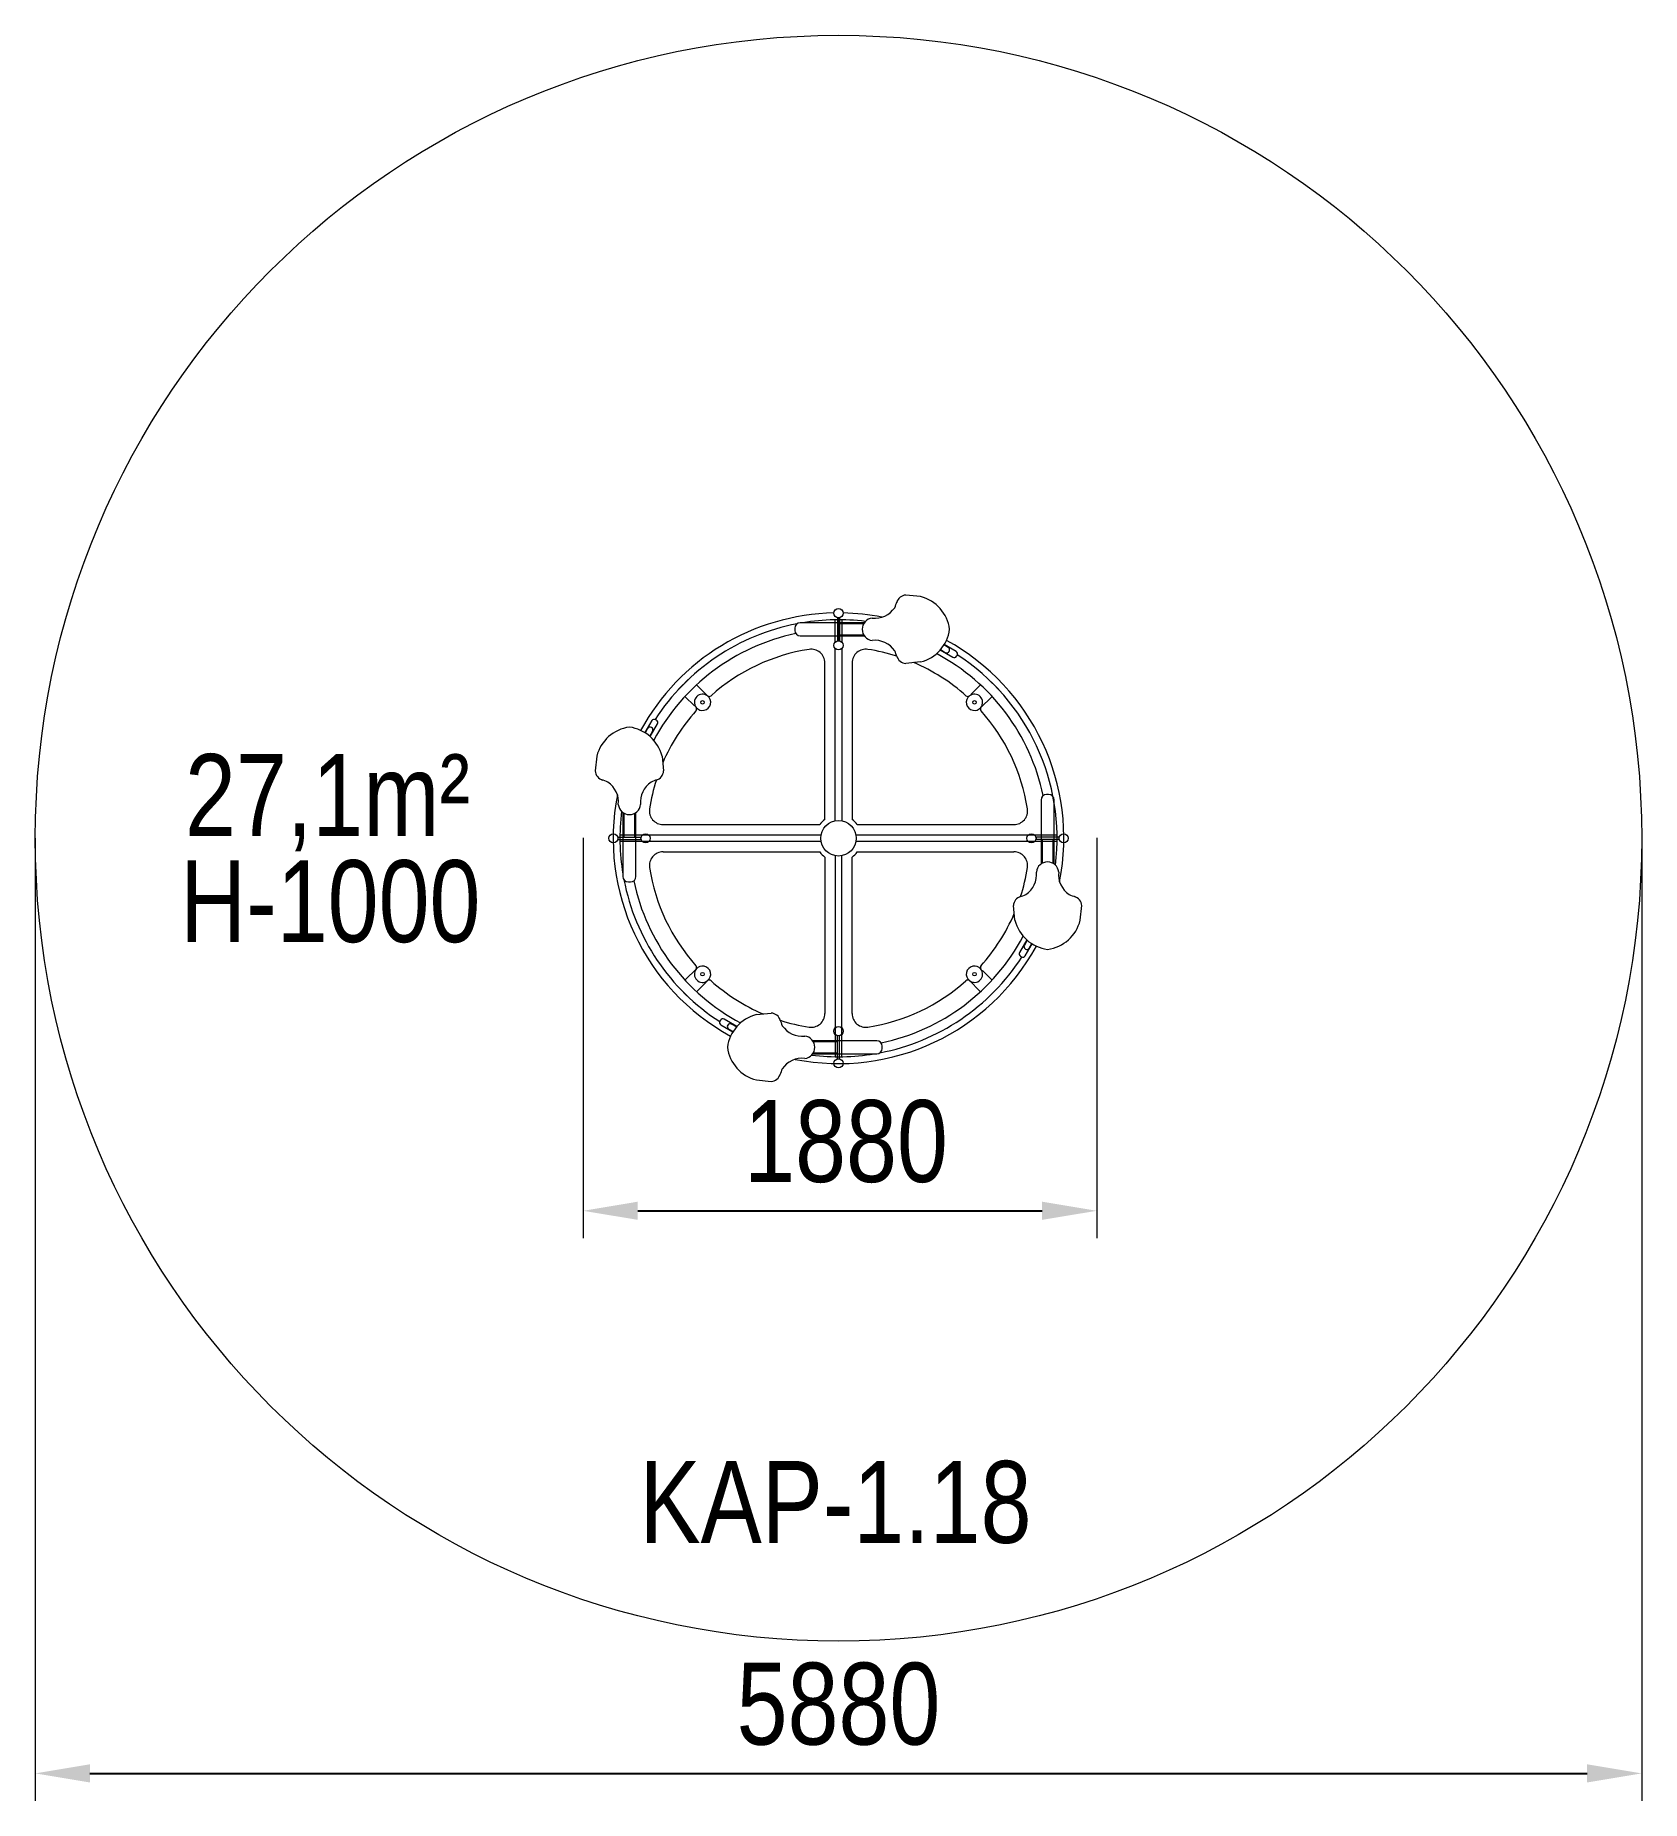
# Model space of a CAD drawing. Header units: millimetres. Extents: x -2870 to 3010, y -3352 to 3112.
import ezdxf

# ---------------------------------------------------------------- set-up
doc = ezdxf.new("R2010")
doc.units = ezdxf.units.MM
for name, color, linetype in [('DIKOM_АРТИКУЛ', 7, 'Continuous'), ('DIKOM_ЗОНА', 80, 'Continuous'), ('DIKOM_ОБЪЕКТ', 7, 'Continuous'), ('DIKOM_РАЗМЕР_ЗОНА', 7, 'Continuous'), ('DIKOM_РАЗМЕР_ОБЪЕКТА', 7, 'Continuous')]:
    doc.layers.add(name, color=color, linetype=linetype)
doc.styles.add('style1', font='arialbd.ttf', dxfattribs={"width": 0.8})
doc.dimstyles.new('1-50', dxfattribs={"dimtxt": 300, "dimasz": 200, "dimexe": 100, "dimexo": 0, "dimgap": 100, "dimtad": 1, "dimtxsty": 'style1', "dimcen": 200, "dimclrd": 7, "dimclre": 7, "dimclrt": 7, "dimadec": 1, "dimazin": 2, "dimtfac": 1, "dimtmove": 0, "dimatfit": 2, "dimfxl": 0, "dimlwd": 25, "dimlwe": 18, "dimarcsym": 0})

# ---------------------------------------------------------------- blocks, each defined once
blk = doc.blocks.new('*D0')
at = {"layer": 'Defpoints', "color": 0, "transparency": 16777216}
for p in [(-864.9, 173.1), (1015.1, 173.1), (1015.1, -1192.4)]:
    blk.add_point(p, dxfattribs=at)
at = {"layer": 'DIKOM_РАЗМЕР_ОБЪЕКТА', "color": 7, "lineweight": 18, "transparency": 16777216}
for p, q in [((-864.9, 173.1), (-864.9, -1292.4)), ((1015.1, 173.1), (1015.1, -1292.4))]:
    blk.add_line(p, q, dxfattribs=at)
at = {"layer": 'DIKOM_РАЗМЕР_ОБЪЕКТА', "color": 7, "lineweight": 25, "transparency": 16777216}
blk.add_line((-664.9, -1192.4), (815.1, -1192.4), dxfattribs=at)
at = {"layer": 'DIKOM_РАЗМЕР_ОБЪЕКТА', "color": 7, "transparency": 16777216}
for points in [[(-664.9, -1159), (-664.9, -1225.7), (-864.9, -1192.4)], [(815.1, -1159), (815.1, -1225.7), (1015.1, -1192.4)]]:
    blk.add_solid(points, dxfattribs=at)
at = {"layer": 'DIKOM_РАЗМЕР_ОБЪЕКТА', "color": 7, "transparency": 16777216, "insert": (97.1, -939.2), "char_height": 300, "attachment_point": 5, "style": 'style1'}
blk.add_mtext('{\\fArial|b0|i0|c204|p34;1880}', dxfattribs=at)
blk = doc.blocks.new('*D1')
at = {"layer": 'Defpoints', "color": 0, "transparency": 16777216}
for p in [(-2870.4, 171.6), (3009.6, 171.6), (3009.6, -3252.3)]:
    blk.add_point(p, dxfattribs=at)
at = {"layer": 'DIKOM_РАЗМЕР_ЗОНА', "color": 7, "lineweight": 18, "transparency": 16777216}
for p, q in [((-2870.4, 171.6), (-2870.4, -3352.3)), ((3009.6, 171.6), (3009.6, -3352.3))]:
    blk.add_line(p, q, dxfattribs=at)
at = {"layer": 'DIKOM_РАЗМЕР_ЗОНА', "color": 7, "lineweight": 25, "transparency": 16777216}
blk.add_line((-2670.4, -3252.3), (2809.6, -3252.3), dxfattribs=at)
at = {"layer": 'DIKOM_РАЗМЕР_ЗОНА', "color": 7, "transparency": 16777216}
for points in [[(-2670.4, -3219), (-2670.4, -3285.7), (-2870.4, -3252.3)], [(2809.6, -3219), (2809.6, -3285.7), (3009.6, -3252.3)]]:
    blk.add_solid(points, dxfattribs=at)
at = {"layer": 'DIKOM_РАЗМЕР_ЗОНА', "color": 7, "transparency": 16777216, "insert": (69.6, -2999.2), "char_height": 300, "attachment_point": 5, "style": 'style1'}
blk.add_mtext('{\\fArial|b0|i0|c204|p34;5880}', dxfattribs=at)

msp = doc.modelspace()

# ---------------------------------------------------------------- linework, layer by layer
at = {"layer": 'DIKOM_ЗОНА', "color": 3, "lineweight": 15}
msp.add_circle((69.648, 171.649), 2940, dxfattribs=at)
at = {"layer": 'DIKOM_ОБЪЕКТ', "color": 7, "linetype": 'Continuous', "lineweight": 15}
for p, q in [((370.146, 1056.331), (316.398, 1061.899)), ((57.148, 889.049), (57.148, 971.552)), ((65.648, 979.634), (65.648, 894.165)), ((69.648, 894.649), (69.648, 979.149)), ((73.648, 979.634), (73.648, 894.165)), ((82.148, 971.552), (82.148, 889.049)), ((-90.352, 940.899), (-90.352, 932.899)), ((164.099, 960.899), (-70.352, 960.899)), ((-70.352, 912.899), (164.099, 912.899)), ((161.565, 956.899), (73.648, 956.899)), ((73.648, 916.899), (161.565, 916.899)), ((57.148, 235.436), (57.148, 866.75)), ((82.148, 866.75), (82.148, 235.436)), ((442.084, 861.276), (488.086, 834.348)), ((442.757, 862.21), (460.489, 851.83)), ((471.249, 870.212), (455.509, 879.426)), ((500.21, 855.06), (456.455, 880.673)), ((501.768, 837.926), (503.789, 841.378)), ((19.648, 240.388), (19.648, 813.911)), ((119.648, 813.911), (119.648, 240.388)), ((370.146, 817.468), (316.398, 811.899)), ((-474.446, 758.131), (-516.833, 715.745)), ((-449.856, 733.541), (-406.907, 690.592)), ((589.137, 733.556), (553.942, 698.409)), ((656.13, 715.744), (613.744, 758.13)), ((-492.258, 691.138), (-457.111, 655.943)), ((631.54, 691.154), (588.591, 648.204)), ((-613.762, 602.211), (-639.376, 558.456)), ((-619.978, 544.085), (-593.05, 590.087)), ((-596.628, 603.769), (-600.08, 605.79)), ((-629.424, 573.494), (-638.37, 557.6)), ((-620.94, 545.141), (-610.862, 563.046)), ((-815.033, 472.147), (-820.602, 418.399)), ((-576.17, 472.147), (-570.602, 418.399)), ((838.898, 331.649), (830.898, 331.649)), ((-719.602, 266.1), (-719.602, 31.649)), ((-715.602, 263.566), (-715.602, 175.649)), ((-675.602, 175.649), (-675.602, 263.566)), ((-671.602, 31.649), (-671.602, 266.1)), ((810.898, 311.649), (810.898, 77.198)), ((858.898, 77.198), (858.898, 311.649)), ((-572.613, 221.649), (0.91, 221.649)), ((138.387, 221.649), (711.91, 221.649)), ((-738.336, 175.649), (-652.867, 175.649)), ((-738.336, 167.649), (-652.867, 167.649)), ((-730.254, 184.149), (5.861, 184.149)), ((5.861, 159.149), (-730.254, 159.149)), ((133.435, 184.149), (869.551, 184.149)), ((869.551, 159.149), (133.435, 159.149)), ((877.633, 175.649), (792.164, 175.649)), ((877.633, 167.649), (792.164, 167.649)), ((814.898, 167.649), (814.898, 79.733)), ((854.898, 79.733), (854.898, 167.649)), ((-572.613, 121.649), (0.91, 121.649)), ((19.648, 102.911), (19.648, -470.612)), ((57.148, 107.863), (57.148, -628.253)), ((82.148, -628.253), (82.148, 107.863)), ((119.648, -470.612), (119.648, 102.911)), ((138.387, 121.649), (711.91, 121.649)), ((-699.602, 11.649), (-691.602, 11.649)), ((715.467, -128.849), (709.898, -75.101)), ((954.33, -128.849), (959.898, -75.101)), ((759.274, -200.787), (732.346, -246.788)), ((760.31, -201.691), (749.93, -219.422)), ((753.059, -258.913), (778.672, -215.157)), ((768.312, -230.183), (777.526, -214.443)), ((-492.244, -347.855), (-449.294, -304.906)), ((631.555, -347.839), (596.408, -312.645)), ((735.925, -260.47), (739.377, -262.491)), ((-516.834, -372.445), (-474.448, -414.831)), ((-449.84, -390.257), (-414.646, -355.11)), ((589.153, -390.243), (546.203, -347.293)), ((613.743, -414.833), (656.129, -372.446)), ((-362.471, -494.627), (-364.492, -498.079)), ((-360.914, -511.761), (-317.158, -537.374)), ((-302.788, -517.977), (-348.789, -491.049)), ((-303.692, -519.012), (-321.424, -508.632)), ((-230.85, -474.169), (-177.102, -468.601)), ((-332.184, -527.014), (-316.444, -536.228)), ((209.648, -569.601), (-24.803, -569.601)), ((65.648, -573.601), (-22.268, -573.601)), ((65.648, -636.335), (65.648, -550.866)), ((73.648, -636.335), (73.648, -550.866)), ((-24.803, -617.601), (209.648, -617.601)), ((-22.268, -613.601), (65.648, -613.601)), ((229.648, -597.601), (229.648, -589.601)), ((-230.85, -713.032), (-177.102, -718.601))]:
    msp.add_line(p, q, dxfattribs=at)
for centre, radius in [((69.648, 995.899), 16.75), ((69.648, 877.899), 16.75), ((-428.12, 669.378), 6.5), ((567.377, 669.418), 6.5), ((69.648, 171.649), 65), ((-754.602, 171.649), 16.75), ((-636.602, 171.649), 16.75), ((775.898, 171.649), 16.75), ((893.898, 171.649), 16.75), ((-428.081, -326.119), 6.5), ((567.417, -326.08), 6.5), ((69.648, -534.601), 16.75), ((69.648, -652.601), 16.75)]:
    msp.add_circle(centre, radius, dxfattribs=at)
for centre, radius, start, end in [((137.679, 1081.881), 152.63, 334.3785858, 343.4393196), ((317.653, 1026.067), 35.855, 92.0053944, 165.6198669), ((335.582, 918.601), 142, 7.4036255, 75.9121173), ((69.648, 171.649), 825, 91.1626598, 151.3950181), ((69.648, 171.649), 800, 82.9370781, 99.4033887), ((69.648, 171.649), 825, 78.8804278, 88.8373402), ((197.454, 936.961), 41.055, 95.8227875, 180.086491), ((203, 1064.251), 86.99, 263.5904125, 326.2166066), ((69.648, 171.649), 765.25, 101.7590221, 152.0515692), ((69.648, 171.649), 800, 100.9288786, 147.0662061), ((-70.352, 940.899), 20, 90, 180), ((-70.352, 932.899), 20, 180, 270), ((197.454, 936.837), 41.055, 179.913509, 264.1772125), ((335.582, 955.197), 142, 284.0878827, 352.5963745), ((69.648, 171.649), 700, 98.8498831, 131.7976335), ((-30.352, 813.911), 50, 0, 98.8498831), ((169.648, 813.911), 50, 81.1501169, 180), ((69.648, 171.649), 700, 72.2472111, 81.1501169), ((203, 809.548), 86.99, 33.7833934, 96.4095875), ((137.679, 791.918), 152.63, 16.5606804, 25.6214142), ((69.648, 171.649), 765.25, 11.7590221, 62.0515692), ((465.869, 861.021), 10.65, 239.6565974, 59.6565974), ((69.648, 171.649), 825, 348.8804278, 61.3950181), ((495.159, 846.43), 10, 329.6565974, 59.6565974), ((69.648, 171.649), 800, 352.9370781, 57.0662061), ((317.653, 847.732), 35.855, 194.3801331, 267.9946056), ((69.648, 171.649), 700, 48.2068755, 66.7767287), ((493.138, 842.978), 10, 239.6565974, 329.6565974), ((-428.12, 669.378), 30, 52.1350437, 217.8694653), ((-459.696, 644.824), 10, 318.2068755, 37.8694653), ((-428.12, 669.378), 30, 217.8694653, 52.1350437), ((-403.568, 700.957), 10, 232.1350437, 311.7976335), ((542.823, 700.994), 10, 228.2068755, 307.8694653), ((567.377, 669.418), 30, 127.8694653, 322.1350437), ((567.377, 669.418), 30, 322.1350437, 127.8694653), ((598.956, 644.866), 10, 142.1350437, 221.7976335), ((-605.132, 597.16), 10, 59.6565974, 149.6565974), ((-601.68, 595.139), 10, 329.6565974, 59.6565974), ((69.648, 171.649), 700, 138.2068755, 156.7767287), ((69.648, 171.649), 700, 8.8498831, 41.7976335), ((-677.304, 437.583), 142, 97.4036255, 165.9121173), ((-713.9, 437.583), 142, 14.0878827, 82.5963745), ((-620.143, 568.27), 10.65, 330.6271638, 150.6271638), ((-784.769, 419.654), 35.855, 182.0053944, 255.6198669), ((-606.435, 419.654), 35.855, 284.3801331, 357.9946056), ((-840.583, 239.68), 152.63, 64.3785858, 73.4393196), ((-822.954, 305.001), 86.99, 353.5904125, 56.2166066), ((69.648, 171.649), 825, 168.8804278, 241.3950181), ((-568.25, 305.001), 86.99, 123.7833934, 186.4095875), ((69.648, 171.649), 700, 162.2472111, 171.1501169), ((-550.621, 239.68), 152.63, 106.5606804, 115.6214142), ((830.898, 311.649), 20, 90, 180), ((838.898, 311.649), 20, 0, 90), ((-695.664, 299.455), 41.055, 185.8227875, 270.086491), ((69.648, 171.649), 800, 172.9370781, 189.4033887), ((-695.54, 299.455), 41.055, 269.913509, 354.1772125), ((-572.613, 271.649), 50, 171.1501169, 270), ((711.91, 271.649), 50, 270, 8.8498831), ((69.648, 171.649), 85, 126.0318791, 143.9681209), ((69.648, 171.649), 85, 36.0318791, 53.9681209), ((-572.613, 71.649), 50, 90, 188.8498831), ((69.648, 171.649), 85, 216.0318791, 233.9681209), ((69.648, 171.649), 85, 306.0318791, 323.9681209), ((711.91, 71.649), 50, 351.1501169, 90), ((834.836, 43.844), 41.055, 89.913509, 174.1772125), ((834.96, 43.844), 41.055, 5.8227875, 90.086491), ((-699.602, 31.649), 20, 180, 270), ((69.648, 171.649), 800, 190.9288786, 237.0662061), ((-691.602, 31.649), 20, 270, 0), ((69.648, 171.649), 765.25, 191.7590221, 242.0515692), ((69.648, 171.649), 700, 188.8498831, 221.7976335), ((69.648, 171.649), 700, 342.2472111, 351.1501169), ((707.546, 38.298), 86.99, 303.7833934, 6.4095875), ((962.25, 38.298), 86.99, 173.5904125, 236.2166066), ((745.731, -76.355), 35.855, 104.3801331, 177.9946056), ((689.917, 103.618), 152.63, 286.5606804, 295.6214142), ((979.879, 103.618), 152.63, 244.3785858, 253.4393196), ((924.065, -76.355), 35.855, 2.0053944, 75.6198669), ((69.648, 171.649), 700, 318.2068755, 336.7767287), ((853.196, -94.284), 142, 194.0878827, 262.5963745), ((816.6, -94.284), 142, 277.4036255, 345.9121173), ((69.648, 171.649), 765.25, 281.7590221, 332.0515692), ((69.648, 171.649), 825, 258.8804278, 331.3950181), ((740.977, -251.84), 10, 149.6565974, 239.6565974), ((759.121, -224.803), 10.65, 149.6565974, 329.6565974), ((-428.081, -326.119), 30, 142.1350437, 307.8694653), ((-459.659, -301.567), 10, 322.1350437, 41.7976335), ((-428.081, -326.119), 30, 307.8694653, 142.1350437), ((69.648, 171.649), 800, 280.9288786, 327.0662061), ((567.417, -326.08), 30, 37.8694653, 232.1350437), ((567.417, -326.08), 30, 232.1350437, 37.8694653), ((598.993, -301.525), 10, 138.2068755, 217.8694653), ((744.429, -253.861), 10, 239.6565974, 329.6565974), ((-403.526, -357.695), 10, 48.2068755, 127.8694653), ((69.648, 171.649), 700, 228.2068755, 246.7767287), ((69.648, 171.649), 700, 278.8498831, 311.7976335), ((542.864, -357.658), 10, 52.1350437, 131.7976335), ((-355.862, -503.131), 10, 149.6565974, 239.6565974), ((-353.841, -499.679), 10, 59.6565974, 149.6565974), ((-326.804, -517.823), 10.65, 59.6565974, 239.6565974), ((-196.286, -611.899), 142, 104.0878827, 172.5963745), ((-178.356, -504.433), 35.855, 14.3801331, 87.9946056), ((1.617, -448.619), 152.63, 196.5606804, 205.6214142), ((69.648, 171.649), 700, 252.2472111, 261.1501169), ((-63.703, -466.249), 86.99, 213.7833934, 276.4095875), ((-30.352, -470.612), 50, 261.1501169, 0), ((169.648, -470.612), 50, 180, 278.8498831), ((-58.157, -593.539), 41.055, 359.913509, 84.1772125), ((209.648, -589.601), 20, 0, 90), ((-196.286, -575.303), 142, 187.4036255, 255.9121173), ((-63.703, -720.952), 86.99, 83.5904125, 146.2166066), ((-58.157, -593.663), 41.055, 275.8227875, 0.086491), ((69.648, 171.649), 800, 262.9370781, 279.4033887), ((209.648, -597.601), 20, 270, 0), ((-178.356, -682.768), 35.855, 272.0053944, 345.6198669), ((1.617, -738.582), 152.63, 154.3785858, 163.4393196)]:
    msp.add_arc(centre, radius, start, end, dxfattribs=at)

# ---------------------------------------------------------------- texts
at = {"layer": 'DIKOM_АРТИКУЛ', "insert": (-658.641, -2108.442), "char_height": 300, "attachment_point": 1, "style": 'style1'}
msp.add_mtext_dynamic_manual_height_columns('{\\fArial|b0|i0|c204|p34;KAР-1.18}', width=1530.47525, gutter_width=20, heights=[0], dxfattribs=at)
at = {"layer": 'DIKOM_РАЗМЕР_ОБЪЕКТА', "insert": (-2322.516, 479.996), "char_height": 300, "attachment_point": 1, "style": 'style1'}
msp.add_mtext_dynamic_manual_height_columns('{\\fArial|b0|i0|c204|p34;27,1m²}', width=1186.95828, gutter_width=20, heights=[0], dxfattribs=at)
at = {"layer": 'DIKOM_РАЗМЕР_ОБЪЕКТА', "insert": (-2340.466, 91.36), "char_height": 300, "width": 1216.94852, "attachment_point": 1, "style": 'style1'}
msp.add_mtext('{\\fArial|b0|i0|c204|p34;H-1000}', dxfattribs=at)

# ---------------------------------------------------------------- dimensions: what is measured, and where the dimension line sits
at = {"layer": 'DIKOM_РАЗМЕР_ЗОНА'}
dim = msp.add_linear_dim(base=(3009.648, -3252.347), p1=(-2870.352, 171.649), p2=(3009.648, 171.649), text='{\\fArial|b0|i0|c204|p34;<>}', dimstyle='1-50', dxfattribs=at)
dim.commit()
dim.dimension.update_dxf_attribs({"geometry": '*D1', "text_midpoint": (69.648, -3252.347), "dimtype": 160})
at = {"layer": 'DIKOM_РАЗМЕР_ОБЪЕКТА'}
dim = msp.add_linear_dim(base=(1015.06, -1192.353), p1=(-864.94, 173.141), p2=(1015.06, 173.141), text='{\\fArial|b0|i0|c204|p34;<>}', dimstyle='1-50', dxfattribs=at)
dim.commit()
dim.dimension.update_dxf_attribs({"geometry": '*D0', "text_midpoint": (97.06, -1192.353), "dimtype": 160})

doc.saveas('drawing.dxf')
